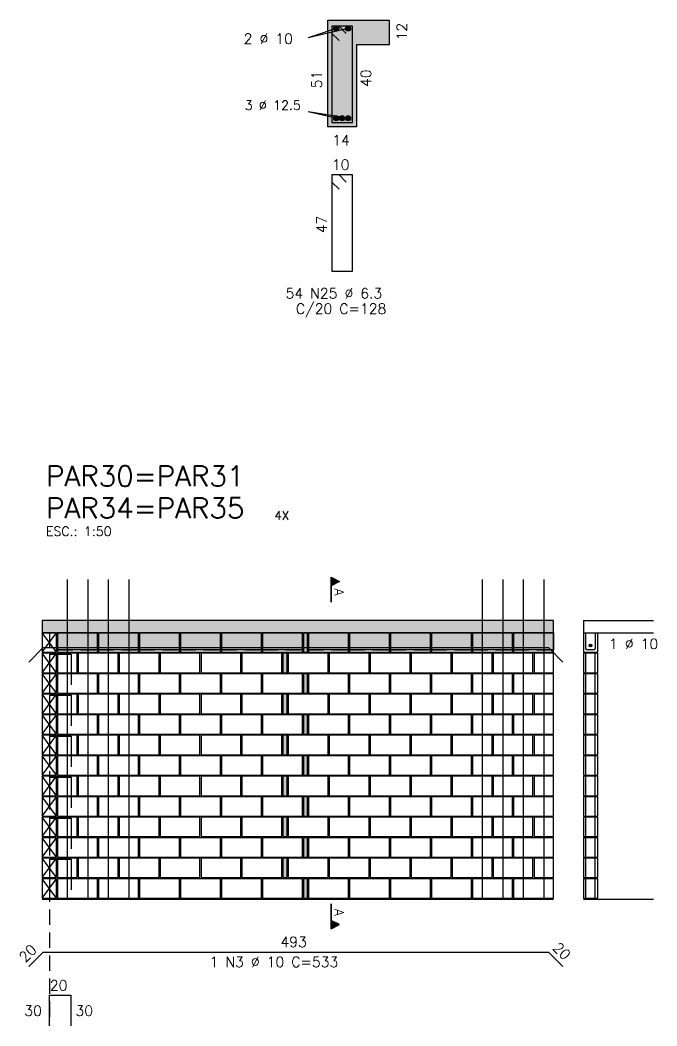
# Model space of a CAD drawing. Extents: x -2 to 121, y -2 to 61.
# Drawn here: x 64.58 to 77.01, y 11.3 to 30.93 of the extents above; entities that cross this region are included whole.
import ezdxf

# ---------------------------------------------------------------- set-up
doc = ezdxf.new("R2010")
doc.units = 0
doc.header["$MEASUREMENT"] = 0
doc.linetypes.add('ESTILO_TQS_0001', pattern=[0.45, 0.3, -0.15])
for name, color, linetype in [('PENA_01', 1, 'CONTINUOUS'), ('PENA_02', 2, 'CONTINUOUS'), ('PENA_03', 3, 'CONTINUOUS'), ('PENA_04', 4, 'CONTINUOUS'), ('PENA_05', 5, 'CONTINUOUS'), ('PENA_06', 6, 'CONTINUOUS'), ('PENA_09', 254, 'CONTINUOUS'), ('PENA_10', 253, 'CONTINUOUS'), ('PENA_11', 252, 'CONTINUOUS'), ('PENA_25', 210, 'CONTINUOUS')]:
    doc.layers.add(name, color=color, linetype=linetype)
doc.styles.get("Standard").update_dxf_attribs({"font": 'ROMANS.SHX'})

msp = doc.modelspace()

# ---------------------------------------------------------------- linework, layer by layer
at = {"layer": 'PENA_01', "linetype": 'Continuous'}
for p, q in [((70.751392, 30.763585), (70.205962, 30.582393)), ((70.981392, 30.763585), (70.205962, 30.582393)), ((70.751392, 29.014585), (70.205962, 29.137806)), ((70.981392, 29.014585), (70.205962, 29.137806))]:
    msp.add_line(p, q, dxfattribs=at)
at = {"layer": 'PENA_01', "linetype": 'ESTILO_TQS_0001'}
msp.add_line((65.151769, 18.971325), (65.151769, 11.312712), dxfattribs=at)
at = {"layer": 'PENA_02', "linetype": 'Continuous'}
for p, q in [((65.291769, 18.971325), (65.011769, 18.971325)), ((65.011769, 18.971325), (65.011769, 18.591325)), ((65.291769, 18.591325), (65.291769, 18.971325)), ((65.011769, 18.591325), (65.291769, 18.591325)), ((65.291769, 18.571325), (65.011769, 18.571325)), ((65.011769, 18.571325), (65.011769, 18.191325)), ((65.291769, 18.191325), (65.291769, 18.571325)), ((65.011769, 18.191325), (65.291769, 18.191325)), ((65.291769, 18.171325), (65.011769, 18.171325)), ((65.011769, 18.171325), (65.011769, 17.791325)), ((65.291769, 17.791325), (65.291769, 18.171325)), ((65.011769, 17.791325), (65.291769, 17.791325)), ((65.291769, 17.771325), (65.011769, 17.771325)), ((65.011769, 17.771325), (65.011769, 17.391325)), ((65.291769, 17.391325), (65.291769, 17.771325)), ((65.011769, 17.391325), (65.291769, 17.391325)), ((65.291769, 17.371325), (65.011769, 17.371325)), ((65.011769, 17.371325), (65.011769, 16.991325)), ((65.291769, 16.991325), (65.291769, 17.371325)), ((65.011769, 16.991325), (65.291769, 16.991325)), ((65.291769, 16.971325), (65.011769, 16.971325)), ((65.011769, 16.971325), (65.011769, 16.591325)), ((65.291769, 16.591325), (65.291769, 16.971325)), ((65.011769, 16.591325), (65.291769, 16.591325)), ((65.291769, 16.571325), (65.011769, 16.571325)), ((65.011769, 16.571325), (65.011769, 16.191325)), ((65.291769, 16.191325), (65.291769, 16.571325)), ((65.011769, 16.191325), (65.291769, 16.191325)), ((65.291769, 16.171325), (65.011769, 16.171325)), ((65.011769, 16.171325), (65.011769, 15.791325)), ((65.291769, 15.791325), (65.291769, 16.171325)), ((65.011769, 15.791325), (65.291769, 15.791325)), ((65.291769, 15.771325), (65.011769, 15.771325)), ((65.011769, 15.771325), (65.011769, 15.391325)), ((65.291769, 15.391325), (65.291769, 15.771325)), ((65.011769, 15.391325), (65.291769, 15.391325)), ((65.291769, 15.371325), (65.011769, 15.371325)), ((65.011769, 15.371325), (65.011769, 14.991325)), ((65.291769, 14.991325), (65.291769, 15.371325)), ((65.011769, 14.991325), (65.291769, 14.991325)), ((65.291769, 14.971325), (65.011769, 14.971325)), ((65.011769, 14.971325), (65.011769, 14.591325)), ((65.291769, 14.591325), (65.291769, 14.971325)), ((65.011769, 14.591325), (65.291769, 14.591325)), ((65.291769, 14.571325), (65.011769, 14.571325)), ((65.011769, 14.571325), (65.011769, 14.191325)), ((65.291769, 14.191325), (65.291769, 14.571325)), ((65.011769, 14.191325), (65.291769, 14.191325)), ((65.291769, 14.171325), (65.011769, 14.171325)), ((65.011769, 14.171325), (65.011769, 13.791325)), ((65.291769, 13.791325), (65.291769, 14.171325)), ((65.011769, 13.791325), (65.291769, 13.791325)), ((65.011769, 13.771325), (74.991769, 13.771325))]:
    msp.add_line(p, q, dxfattribs=at)
at = {"layer": 'PENA_02', "linetype": 'ESTILO_TQS_0001'}
for p, q in [((65.311769, 18.641325), (66.091769, 18.641325)), ((66.111769, 18.641325), (66.891769, 18.641325)), ((66.911769, 18.641325), (67.691769, 18.641325)), ((67.711769, 18.641325), (68.491769, 18.641325)), ((68.511769, 18.641325), (69.291769, 18.641325)), ((69.311769, 18.641325), (70.091769, 18.641325)), ((70.211769, 18.641325), (70.991769, 18.641325)), ((71.011769, 18.641325), (71.791769, 18.641325)), ((71.811769, 18.641325), (72.591769, 18.641325)), ((72.611769, 18.641325), (73.391769, 18.641325)), ((73.411769, 18.641325), (74.191769, 18.641325)), ((74.211769, 18.641325), (74.991769, 18.641325))]:
    msp.add_line(p, q, dxfattribs=at)
at = {"layer": 'PENA_02', "linetype": 'Continuous'}
for points in [[(65.011769, 18.971325), (74.995015, 18.971325), (74.995015, 19.211325), (65.011769, 19.211325), (65.011769, 18.971325)], [(65.311769, 18.591325), (66.091769, 18.591325), (66.091769, 18.971325), (65.311769, 18.971325), (65.311769, 18.591325)], [(66.111769, 18.591325), (66.891769, 18.591325), (66.891769, 18.971325), (66.111769, 18.971325), (66.111769, 18.591325)], [(66.911769, 18.591325), (67.691769, 18.591325), (67.691769, 18.971325), (66.911769, 18.971325), (66.911769, 18.591325)], [(67.711769, 18.591325), (68.491769, 18.591325), (68.491769, 18.971325), (67.711769, 18.971325), (67.711769, 18.591325)], [(68.511769, 18.591325), (69.291769, 18.591325), (69.291769, 18.971325), (68.511769, 18.971325), (68.511769, 18.591325)], [(69.311769, 18.591325), (70.091769, 18.591325), (70.091769, 18.971325), (69.311769, 18.971325), (69.311769, 18.591325)], [(70.111769, 18.591325), (70.191769, 18.591325), (70.191769, 18.971325), (70.111769, 18.971325), (70.111769, 18.591325)], [(70.211769, 18.591325), (70.991769, 18.591325), (70.991769, 18.971325), (70.211769, 18.971325), (70.211769, 18.591325)], [(71.011769, 18.591325), (71.791769, 18.591325), (71.791769, 18.971325), (71.011769, 18.971325), (71.011769, 18.591325)], [(71.811769, 18.591325), (72.591769, 18.591325), (72.591769, 18.971325), (71.811769, 18.971325), (71.811769, 18.591325)], [(72.611769, 18.591325), (73.391769, 18.591325), (73.391769, 18.971325), (72.611769, 18.971325), (72.611769, 18.591325)], [(73.411769, 18.591325), (74.191769, 18.591325), (74.191769, 18.971325), (73.411769, 18.971325), (73.411769, 18.591325)], [(74.211769, 18.591325), (74.991769, 18.591325), (74.991769, 18.971325), (74.211769, 18.971325), (74.211769, 18.591325)], [(65.311769, 18.191325), (65.691769, 18.191325), (65.691769, 18.571325), (65.311769, 18.571325), (65.311769, 18.191325)], [(65.711769, 18.191325), (66.491769, 18.191325), (66.491769, 18.571325), (65.711769, 18.571325), (65.711769, 18.191325)], [(66.511769, 18.191325), (67.291769, 18.191325), (67.291769, 18.571325), (66.511769, 18.571325), (66.511769, 18.191325)], [(67.311769, 18.191325), (68.091769, 18.191325), (68.091769, 18.571325), (67.311769, 18.571325), (67.311769, 18.191325)], [(68.111769, 18.191325), (68.891769, 18.191325), (68.891769, 18.571325), (68.111769, 18.571325), (68.111769, 18.191325)], [(68.911769, 18.191325), (69.691769, 18.191325), (69.691769, 18.571325), (68.911769, 18.571325), (68.911769, 18.191325)], [(69.711769, 18.191325), (69.791769, 18.191325), (69.791769, 18.571325), (69.711769, 18.571325), (69.711769, 18.191325)], [(69.811769, 18.191325), (70.591769, 18.191325), (70.591769, 18.571325), (69.811769, 18.571325), (69.811769, 18.191325)], [(70.611769, 18.191325), (71.391769, 18.191325), (71.391769, 18.571325), (70.611769, 18.571325), (70.611769, 18.191325)], [(71.411769, 18.191325), (72.191769, 18.191325), (72.191769, 18.571325), (71.411769, 18.571325), (71.411769, 18.191325)], [(72.211769, 18.191325), (72.991769, 18.191325), (72.991769, 18.571325), (72.211769, 18.571325), (72.211769, 18.191325)], [(73.011769, 18.191325), (73.791769, 18.191325), (73.791769, 18.571325), (73.011769, 18.571325), (73.011769, 18.191325)], [(73.811769, 18.191325), (74.591769, 18.191325), (74.591769, 18.571325), (73.811769, 18.571325), (73.811769, 18.191325)], [(74.611769, 18.191325), (74.991769, 18.191325), (74.991769, 18.571325), (74.611769, 18.571325), (74.611769, 18.191325)], [(65.311769, 17.791325), (66.091769, 17.791325), (66.091769, 18.171325), (65.311769, 18.171325), (65.311769, 17.791325)], [(66.111769, 17.791325), (66.891769, 17.791325), (66.891769, 18.171325), (66.111769, 18.171325), (66.111769, 17.791325)], [(66.911769, 17.791325), (67.691769, 17.791325), (67.691769, 18.171325), (66.911769, 18.171325), (66.911769, 17.791325)], [(67.711769, 17.791325), (68.491769, 17.791325), (68.491769, 18.171325), (67.711769, 18.171325), (67.711769, 17.791325)], [(68.511769, 17.791325), (69.291769, 17.791325), (69.291769, 18.171325), (68.511769, 18.171325), (68.511769, 17.791325)], [(69.311769, 17.791325), (70.091769, 17.791325), (70.091769, 18.171325), (69.311769, 18.171325), (69.311769, 17.791325)], [(70.111769, 17.791325), (70.191769, 17.791325), (70.191769, 18.171325), (70.111769, 18.171325), (70.111769, 17.791325)], [(70.211769, 17.791325), (70.991769, 17.791325), (70.991769, 18.171325), (70.211769, 18.171325), (70.211769, 17.791325)], [(71.011769, 17.791325), (71.791769, 17.791325), (71.791769, 18.171325), (71.011769, 18.171325), (71.011769, 17.791325)], [(71.811769, 17.791325), (72.591769, 17.791325), (72.591769, 18.171325), (71.811769, 18.171325), (71.811769, 17.791325)], [(72.611769, 17.791325), (73.391769, 17.791325), (73.391769, 18.171325), (72.611769, 18.171325), (72.611769, 17.791325)], [(73.411769, 17.791325), (74.191769, 17.791325), (74.191769, 18.171325), (73.411769, 18.171325), (73.411769, 17.791325)], [(74.211769, 17.791325), (74.991769, 17.791325), (74.991769, 18.171325), (74.211769, 18.171325), (74.211769, 17.791325)], [(65.311769, 17.391325), (65.691769, 17.391325), (65.691769, 17.771325), (65.311769, 17.771325), (65.311769, 17.391325)], [(65.711769, 17.391325), (66.491769, 17.391325), (66.491769, 17.771325), (65.711769, 17.771325), (65.711769, 17.391325)], [(66.511769, 17.391325), (67.291769, 17.391325), (67.291769, 17.771325), (66.511769, 17.771325), (66.511769, 17.391325)], [(67.311769, 17.391325), (68.091769, 17.391325), (68.091769, 17.771325), (67.311769, 17.771325), (67.311769, 17.391325)], [(68.111769, 17.391325), (68.891769, 17.391325), (68.891769, 17.771325), (68.111769, 17.771325), (68.111769, 17.391325)], [(68.911769, 17.391325), (69.691769, 17.391325), (69.691769, 17.771325), (68.911769, 17.771325), (68.911769, 17.391325)], [(69.711769, 17.391325), (69.791769, 17.391325), (69.791769, 17.771325), (69.711769, 17.771325), (69.711769, 17.391325)], [(69.811769, 17.391325), (70.591769, 17.391325), (70.591769, 17.771325), (69.811769, 17.771325), (69.811769, 17.391325)], [(70.611769, 17.391325), (71.391769, 17.391325), (71.391769, 17.771325), (70.611769, 17.771325), (70.611769, 17.391325)], [(71.411769, 17.391325), (72.191769, 17.391325), (72.191769, 17.771325), (71.411769, 17.771325), (71.411769, 17.391325)], [(72.211769, 17.391325), (72.991769, 17.391325), (72.991769, 17.771325), (72.211769, 17.771325), (72.211769, 17.391325)], [(73.011769, 17.391325), (73.791769, 17.391325), (73.791769, 17.771325), (73.011769, 17.771325), (73.011769, 17.391325)], [(73.811769, 17.391325), (74.591769, 17.391325), (74.591769, 17.771325), (73.811769, 17.771325), (73.811769, 17.391325)], [(74.611769, 17.391325), (74.991769, 17.391325), (74.991769, 17.771325), (74.611769, 17.771325), (74.611769, 17.391325)], [(65.311769, 16.991325), (66.091769, 16.991325), (66.091769, 17.371325), (65.311769, 17.371325), (65.311769, 16.991325)], [(66.111769, 16.991325), (66.891769, 16.991325), (66.891769, 17.371325), (66.111769, 17.371325), (66.111769, 16.991325)], [(66.911769, 16.991325), (67.691769, 16.991325), (67.691769, 17.371325), (66.911769, 17.371325), (66.911769, 16.991325)], [(67.711769, 16.991325), (68.491769, 16.991325), (68.491769, 17.371325), (67.711769, 17.371325), (67.711769, 16.991325)], [(68.511769, 16.991325), (69.291769, 16.991325), (69.291769, 17.371325), (68.511769, 17.371325), (68.511769, 16.991325)], [(69.311769, 16.991325), (70.091769, 16.991325), (70.091769, 17.371325), (69.311769, 17.371325), (69.311769, 16.991325)], [(70.111769, 16.991325), (70.191769, 16.991325), (70.191769, 17.371325), (70.111769, 17.371325), (70.111769, 16.991325)], [(70.211769, 16.991325), (70.991769, 16.991325), (70.991769, 17.371325), (70.211769, 17.371325), (70.211769, 16.991325)], [(71.011769, 16.991325), (71.791769, 16.991325), (71.791769, 17.371325), (71.011769, 17.371325), (71.011769, 16.991325)], [(71.811769, 16.991325), (72.591769, 16.991325), (72.591769, 17.371325), (71.811769, 17.371325), (71.811769, 16.991325)], [(72.611769, 16.991325), (73.391769, 16.991325), (73.391769, 17.371325), (72.611769, 17.371325), (72.611769, 16.991325)], [(73.411769, 16.991325), (74.191769, 16.991325), (74.191769, 17.371325), (73.411769, 17.371325), (73.411769, 16.991325)], [(74.211769, 16.991325), (74.991769, 16.991325), (74.991769, 17.371325), (74.211769, 17.371325), (74.211769, 16.991325)], [(65.311769, 16.591325), (65.691769, 16.591325), (65.691769, 16.971325), (65.311769, 16.971325), (65.311769, 16.591325)], [(65.711769, 16.591325), (66.491769, 16.591325), (66.491769, 16.971325), (65.711769, 16.971325), (65.711769, 16.591325)], [(66.511769, 16.591325), (67.291769, 16.591325), (67.291769, 16.971325), (66.511769, 16.971325), (66.511769, 16.591325)], [(67.311769, 16.591325), (68.091769, 16.591325), (68.091769, 16.971325), (67.311769, 16.971325), (67.311769, 16.591325)], [(68.111769, 16.591325), (68.891769, 16.591325), (68.891769, 16.971325), (68.111769, 16.971325), (68.111769, 16.591325)], [(68.911769, 16.591325), (69.691769, 16.591325), (69.691769, 16.971325), (68.911769, 16.971325), (68.911769, 16.591325)], [(69.711769, 16.591325), (69.791769, 16.591325), (69.791769, 16.971325), (69.711769, 16.971325), (69.711769, 16.591325)], [(69.811769, 16.591325), (70.591769, 16.591325), (70.591769, 16.971325), (69.811769, 16.971325), (69.811769, 16.591325)], [(70.611769, 16.591325), (71.391769, 16.591325), (71.391769, 16.971325), (70.611769, 16.971325), (70.611769, 16.591325)], [(71.411769, 16.591325), (72.191769, 16.591325), (72.191769, 16.971325), (71.411769, 16.971325), (71.411769, 16.591325)], [(72.211769, 16.591325), (72.991769, 16.591325), (72.991769, 16.971325), (72.211769, 16.971325), (72.211769, 16.591325)], [(73.011769, 16.591325), (73.791769, 16.591325), (73.791769, 16.971325), (73.011769, 16.971325), (73.011769, 16.591325)], [(73.811769, 16.591325), (74.591769, 16.591325), (74.591769, 16.971325), (73.811769, 16.971325), (73.811769, 16.591325)], [(74.611769, 16.591325), (74.991769, 16.591325), (74.991769, 16.971325), (74.611769, 16.971325), (74.611769, 16.591325)], [(65.311769, 16.191325), (66.091769, 16.191325), (66.091769, 16.571325), (65.311769, 16.571325), (65.311769, 16.191325)], [(66.111769, 16.191325), (66.891769, 16.191325), (66.891769, 16.571325), (66.111769, 16.571325), (66.111769, 16.191325)], [(66.911769, 16.191325), (67.691769, 16.191325), (67.691769, 16.571325), (66.911769, 16.571325), (66.911769, 16.191325)], [(67.711769, 16.191325), (68.491769, 16.191325), (68.491769, 16.571325), (67.711769, 16.571325), (67.711769, 16.191325)], [(68.511769, 16.191325), (69.291769, 16.191325), (69.291769, 16.571325), (68.511769, 16.571325), (68.511769, 16.191325)], [(69.311769, 16.191325), (70.091769, 16.191325), (70.091769, 16.571325), (69.311769, 16.571325), (69.311769, 16.191325)], [(70.111769, 16.191325), (70.191769, 16.191325), (70.191769, 16.571325), (70.111769, 16.571325), (70.111769, 16.191325)], [(70.211769, 16.191325), (70.991769, 16.191325), (70.991769, 16.571325), (70.211769, 16.571325), (70.211769, 16.191325)], [(71.011769, 16.191325), (71.791769, 16.191325), (71.791769, 16.571325), (71.011769, 16.571325), (71.011769, 16.191325)], [(71.811769, 16.191325), (72.591769, 16.191325), (72.591769, 16.571325), (71.811769, 16.571325), (71.811769, 16.191325)], [(72.611769, 16.191325), (73.391769, 16.191325), (73.391769, 16.571325), (72.611769, 16.571325), (72.611769, 16.191325)], [(73.411769, 16.191325), (74.191769, 16.191325), (74.191769, 16.571325), (73.411769, 16.571325), (73.411769, 16.191325)], [(74.211769, 16.191325), (74.991769, 16.191325), (74.991769, 16.571325), (74.211769, 16.571325), (74.211769, 16.191325)], [(65.311769, 15.791325), (65.691769, 15.791325), (65.691769, 16.171325), (65.311769, 16.171325), (65.311769, 15.791325)], [(65.711769, 15.791325), (66.491769, 15.791325), (66.491769, 16.171325), (65.711769, 16.171325), (65.711769, 15.791325)], [(66.511769, 15.791325), (67.291769, 15.791325), (67.291769, 16.171325), (66.511769, 16.171325), (66.511769, 15.791325)], [(67.311769, 15.791325), (68.091769, 15.791325), (68.091769, 16.171325), (67.311769, 16.171325), (67.311769, 15.791325)], [(68.111769, 15.791325), (68.891769, 15.791325), (68.891769, 16.171325), (68.111769, 16.171325), (68.111769, 15.791325)], [(68.911769, 15.791325), (69.691769, 15.791325), (69.691769, 16.171325), (68.911769, 16.171325), (68.911769, 15.791325)], [(69.711769, 15.791325), (69.791769, 15.791325), (69.791769, 16.171325), (69.711769, 16.171325), (69.711769, 15.791325)], [(69.811769, 15.791325), (70.591769, 15.791325), (70.591769, 16.171325), (69.811769, 16.171325), (69.811769, 15.791325)], [(70.611769, 15.791325), (71.391769, 15.791325), (71.391769, 16.171325), (70.611769, 16.171325), (70.611769, 15.791325)], [(71.411769, 15.791325), (72.191769, 15.791325), (72.191769, 16.171325), (71.411769, 16.171325), (71.411769, 15.791325)], [(72.211769, 15.791325), (72.991769, 15.791325), (72.991769, 16.171325), (72.211769, 16.171325), (72.211769, 15.791325)], [(73.011769, 15.791325), (73.791769, 15.791325), (73.791769, 16.171325), (73.011769, 16.171325), (73.011769, 15.791325)], [(73.811769, 15.791325), (74.591769, 15.791325), (74.591769, 16.171325), (73.811769, 16.171325), (73.811769, 15.791325)], [(74.611769, 15.791325), (74.991769, 15.791325), (74.991769, 16.171325), (74.611769, 16.171325), (74.611769, 15.791325)], [(65.311769, 15.391325), (66.091769, 15.391325), (66.091769, 15.771325), (65.311769, 15.771325), (65.311769, 15.391325)], [(66.111769, 15.391325), (66.891769, 15.391325), (66.891769, 15.771325), (66.111769, 15.771325), (66.111769, 15.391325)], [(66.911769, 15.391325), (67.691769, 15.391325), (67.691769, 15.771325), (66.911769, 15.771325), (66.911769, 15.391325)], [(67.711769, 15.391325), (68.491769, 15.391325), (68.491769, 15.771325), (67.711769, 15.771325), (67.711769, 15.391325)], [(68.511769, 15.391325), (69.291769, 15.391325), (69.291769, 15.771325), (68.511769, 15.771325), (68.511769, 15.391325)], [(69.311769, 15.391325), (70.091769, 15.391325), (70.091769, 15.771325), (69.311769, 15.771325), (69.311769, 15.391325)], [(70.111769, 15.391325), (70.191769, 15.391325), (70.191769, 15.771325), (70.111769, 15.771325), (70.111769, 15.391325)], [(70.211769, 15.391325), (70.991769, 15.391325), (70.991769, 15.771325), (70.211769, 15.771325), (70.211769, 15.391325)], [(71.011769, 15.391325), (71.791769, 15.391325), (71.791769, 15.771325), (71.011769, 15.771325), (71.011769, 15.391325)], [(71.811769, 15.391325), (72.591769, 15.391325), (72.591769, 15.771325), (71.811769, 15.771325), (71.811769, 15.391325)], [(72.611769, 15.391325), (73.391769, 15.391325), (73.391769, 15.771325), (72.611769, 15.771325), (72.611769, 15.391325)], [(73.411769, 15.391325), (74.191769, 15.391325), (74.191769, 15.771325), (73.411769, 15.771325), (73.411769, 15.391325)], [(74.211769, 15.391325), (74.991769, 15.391325), (74.991769, 15.771325), (74.211769, 15.771325), (74.211769, 15.391325)], [(65.311769, 14.991325), (65.691769, 14.991325), (65.691769, 15.371325), (65.311769, 15.371325), (65.311769, 14.991325)], [(65.711769, 14.991325), (66.491769, 14.991325), (66.491769, 15.371325), (65.711769, 15.371325), (65.711769, 14.991325)], [(66.511769, 14.991325), (67.291769, 14.991325), (67.291769, 15.371325), (66.511769, 15.371325), (66.511769, 14.991325)], [(67.311769, 14.991325), (68.091769, 14.991325), (68.091769, 15.371325), (67.311769, 15.371325), (67.311769, 14.991325)], [(68.111769, 14.991325), (68.891769, 14.991325), (68.891769, 15.371325), (68.111769, 15.371325), (68.111769, 14.991325)], [(68.911769, 14.991325), (69.691769, 14.991325), (69.691769, 15.371325), (68.911769, 15.371325), (68.911769, 14.991325)], [(69.711769, 14.991325), (69.791769, 14.991325), (69.791769, 15.371325), (69.711769, 15.371325), (69.711769, 14.991325)], [(69.811769, 14.991325), (70.591769, 14.991325), (70.591769, 15.371325), (69.811769, 15.371325), (69.811769, 14.991325)], [(70.611769, 14.991325), (71.391769, 14.991325), (71.391769, 15.371325), (70.611769, 15.371325), (70.611769, 14.991325)], [(71.411769, 14.991325), (72.191769, 14.991325), (72.191769, 15.371325), (71.411769, 15.371325), (71.411769, 14.991325)], [(72.211769, 14.991325), (72.991769, 14.991325), (72.991769, 15.371325), (72.211769, 15.371325), (72.211769, 14.991325)], [(73.011769, 14.991325), (73.791769, 14.991325), (73.791769, 15.371325), (73.011769, 15.371325), (73.011769, 14.991325)], [(73.811769, 14.991325), (74.591769, 14.991325), (74.591769, 15.371325), (73.811769, 15.371325), (73.811769, 14.991325)], [(74.611769, 14.991325), (74.991769, 14.991325), (74.991769, 15.371325), (74.611769, 15.371325), (74.611769, 14.991325)], [(65.311769, 14.591325), (66.091769, 14.591325), (66.091769, 14.971325), (65.311769, 14.971325), (65.311769, 14.591325)], [(66.111769, 14.591325), (66.891769, 14.591325), (66.891769, 14.971325), (66.111769, 14.971325), (66.111769, 14.591325)], [(66.911769, 14.591325), (67.691769, 14.591325), (67.691769, 14.971325), (66.911769, 14.971325), (66.911769, 14.591325)], [(67.711769, 14.591325), (68.491769, 14.591325), (68.491769, 14.971325), (67.711769, 14.971325), (67.711769, 14.591325)], [(68.511769, 14.591325), (69.291769, 14.591325), (69.291769, 14.971325), (68.511769, 14.971325), (68.511769, 14.591325)], [(69.311769, 14.591325), (70.091769, 14.591325), (70.091769, 14.971325), (69.311769, 14.971325), (69.311769, 14.591325)], [(70.111769, 14.591325), (70.191769, 14.591325), (70.191769, 14.971325), (70.111769, 14.971325), (70.111769, 14.591325)], [(70.211769, 14.591325), (70.991769, 14.591325), (70.991769, 14.971325), (70.211769, 14.971325), (70.211769, 14.591325)], [(71.011769, 14.591325), (71.791769, 14.591325), (71.791769, 14.971325), (71.011769, 14.971325), (71.011769, 14.591325)], [(71.811769, 14.591325), (72.591769, 14.591325), (72.591769, 14.971325), (71.811769, 14.971325), (71.811769, 14.591325)], [(72.611769, 14.591325), (73.391769, 14.591325), (73.391769, 14.971325), (72.611769, 14.971325), (72.611769, 14.591325)], [(73.411769, 14.591325), (74.191769, 14.591325), (74.191769, 14.971325), (73.411769, 14.971325), (73.411769, 14.591325)], [(74.211769, 14.591325), (74.991769, 14.591325), (74.991769, 14.971325), (74.211769, 14.971325), (74.211769, 14.591325)], [(65.311769, 14.191325), (65.691769, 14.191325), (65.691769, 14.571325), (65.311769, 14.571325), (65.311769, 14.191325)], [(65.711769, 14.191325), (66.491769, 14.191325), (66.491769, 14.571325), (65.711769, 14.571325), (65.711769, 14.191325)], [(66.511769, 14.191325), (67.291769, 14.191325), (67.291769, 14.571325), (66.511769, 14.571325), (66.511769, 14.191325)], [(67.311769, 14.191325), (68.091769, 14.191325), (68.091769, 14.571325), (67.311769, 14.571325), (67.311769, 14.191325)], [(68.111769, 14.191325), (68.891769, 14.191325), (68.891769, 14.571325), (68.111769, 14.571325), (68.111769, 14.191325)], [(68.911769, 14.191325), (69.691769, 14.191325), (69.691769, 14.571325), (68.911769, 14.571325), (68.911769, 14.191325)], [(69.711769, 14.191325), (69.791769, 14.191325), (69.791769, 14.571325), (69.711769, 14.571325), (69.711769, 14.191325)], [(69.811769, 14.191325), (70.591769, 14.191325), (70.591769, 14.571325), (69.811769, 14.571325), (69.811769, 14.191325)], [(70.611769, 14.191325), (71.391769, 14.191325), (71.391769, 14.571325), (70.611769, 14.571325), (70.611769, 14.191325)], [(71.411769, 14.191325), (72.191769, 14.191325), (72.191769, 14.571325), (71.411769, 14.571325), (71.411769, 14.191325)], [(72.211769, 14.191325), (72.991769, 14.191325), (72.991769, 14.571325), (72.211769, 14.571325), (72.211769, 14.191325)], [(73.011769, 14.191325), (73.791769, 14.191325), (73.791769, 14.571325), (73.011769, 14.571325), (73.011769, 14.191325)], [(73.811769, 14.191325), (74.591769, 14.191325), (74.591769, 14.571325), (73.811769, 14.571325), (73.811769, 14.191325)], [(74.611769, 14.191325), (74.991769, 14.191325), (74.991769, 14.571325), (74.611769, 14.571325), (74.611769, 14.191325)], [(65.311769, 13.791325), (66.091769, 13.791325), (66.091769, 14.171325), (65.311769, 14.171325), (65.311769, 13.791325)], [(66.111769, 13.791325), (66.891769, 13.791325), (66.891769, 14.171325), (66.111769, 14.171325), (66.111769, 13.791325)], [(66.911769, 13.791325), (67.691769, 13.791325), (67.691769, 14.171325), (66.911769, 14.171325), (66.911769, 13.791325)], [(67.711769, 13.791325), (68.491769, 13.791325), (68.491769, 14.171325), (67.711769, 14.171325), (67.711769, 13.791325)], [(68.511769, 13.791325), (69.291769, 13.791325), (69.291769, 14.171325), (68.511769, 14.171325), (68.511769, 13.791325)], [(69.311769, 13.791325), (70.091769, 13.791325), (70.091769, 14.171325), (69.311769, 14.171325), (69.311769, 13.791325)], [(70.111769, 13.791325), (70.191769, 13.791325), (70.191769, 14.171325), (70.111769, 14.171325), (70.111769, 13.791325)], [(70.211769, 13.791325), (70.991769, 13.791325), (70.991769, 14.171325), (70.211769, 14.171325), (70.211769, 13.791325)], [(71.011769, 13.791325), (71.791769, 13.791325), (71.791769, 14.171325), (71.011769, 14.171325), (71.011769, 13.791325)], [(71.811769, 13.791325), (72.591769, 13.791325), (72.591769, 14.171325), (71.811769, 14.171325), (71.811769, 13.791325)], [(72.611769, 13.791325), (73.391769, 13.791325), (73.391769, 14.171325), (72.611769, 14.171325), (72.611769, 13.791325)], [(73.411769, 13.791325), (74.191769, 13.791325), (74.191769, 14.171325), (73.411769, 14.171325), (73.411769, 13.791325)], [(74.211769, 13.791325), (74.991769, 13.791325), (74.991769, 14.171325), (74.211769, 14.171325), (74.211769, 13.791325)]]:
    msp.add_lwpolyline(points, dxfattribs=at)
at = {"layer": 'PENA_03', "linetype": 'Continuous'}
for p, q in [((70.586392, 28.849585), (70.586392, 30.929585)), ((70.586392, 30.929585), (71.786392, 30.929585)), ((71.786392, 30.929585), (71.786392, 30.449585)), ((71.786392, 30.449585), (71.146392, 30.449585)), ((71.146392, 30.449585), (71.146392, 28.849585)), ((71.146392, 28.849585), (70.586392, 28.849585)), ((70.65024, 19.567682), (70.65024, 20.054064)), ((70.65024, 20.054064), (70.816173, 19.971098)), ((70.650935, 20.052936), (70.814612, 19.971098)), ((70.650936, 20.052936), (70.650936, 19.889259)), ((70.663004, 20.047682), (70.663004, 19.894513)), ((70.675768, 20.0413), (70.675768, 19.900895)), ((70.688532, 20.034918), (70.688532, 19.907277)), ((70.701296, 20.028536), (70.701296, 19.913659)), ((70.816173, 19.971098), (70.650935, 19.888479)), ((70.814612, 19.971098), (70.650936, 19.889259)), ((70.650936, 19.888479), (70.650936, 19.567682)), ((70.71406, 20.022154), (70.71406, 19.920041)), ((70.726824, 20.015772), (70.726824, 19.926423)), ((70.739588, 20.00939), (70.739588, 19.932805)), ((70.752352, 20.003008), (70.752352, 19.939187)), ((70.765116, 19.996626), (70.765116, 19.945569)), ((70.77788, 19.990244), (70.77788, 19.951951)), ((70.790645, 19.983862), (70.790645, 19.958333)), ((70.803409, 19.97748), (70.803409, 19.964716)), ((75.575015, 19.211325), (75.575015, 18.591325)), ((75.575015, 19.211325), (76.945695, 19.211325)), ((65.011769, 18.591325), (65.291769, 18.971325)), ((65.291769, 18.591325), (65.011769, 18.971325)), ((75.575015, 18.971325), (76.945695, 18.971325)), ((65.011769, 18.191325), (65.291769, 18.571325)), ((65.291769, 18.191325), (65.011769, 18.571325)), ((75.625015, 18.191325), (75.625015, 18.571325)), ((75.805015, 18.191325), (75.805015, 18.571325)), ((65.011769, 17.791325), (65.291769, 18.171325)), ((65.291769, 17.791325), (65.011769, 18.171325)), ((75.625015, 17.791325), (75.625015, 18.171325)), ((75.805015, 17.791325), (75.805015, 18.171325)), ((65.011769, 17.391325), (65.291769, 17.771325)), ((65.291769, 17.391325), (65.011769, 17.771325)), ((75.625015, 17.391325), (75.625015, 17.771325)), ((75.805015, 17.391325), (75.805015, 17.771325)), ((65.011769, 16.991325), (65.291769, 17.371325)), ((65.291769, 16.991325), (65.011769, 17.371325)), ((75.625015, 16.991325), (75.625015, 17.371325)), ((75.805015, 16.991325), (75.805015, 17.371325)), ((65.011769, 16.591325), (65.291769, 16.971325)), ((65.291769, 16.591325), (65.011769, 16.971325)), ((75.625015, 16.591325), (75.625015, 16.971325)), ((75.805015, 16.591325), (75.805015, 16.971325)), ((65.011769, 16.191325), (65.291769, 16.571325)), ((65.291769, 16.191325), (65.011769, 16.571325)), ((75.625015, 16.191325), (75.625015, 16.571325)), ((75.805015, 16.191325), (75.805015, 16.571325)), ((65.011769, 15.791325), (65.291769, 16.171325)), ((65.291769, 15.791325), (65.011769, 16.171325)), ((75.625015, 15.791325), (75.625015, 16.171325)), ((75.805015, 15.791325), (75.805015, 16.171325)), ((65.011769, 15.391325), (65.291769, 15.771325)), ((65.291769, 15.391325), (65.011769, 15.771325)), ((75.625015, 15.391325), (75.625015, 15.771325)), ((75.805015, 15.391325), (75.805015, 15.771325)), ((65.011769, 14.991325), (65.291769, 15.371325)), ((65.291769, 14.991325), (65.011769, 15.371325)), ((75.625015, 14.991325), (75.625015, 15.371325)), ((75.805015, 14.991325), (75.805015, 15.371325)), ((65.011769, 14.591325), (65.291769, 14.971325)), ((65.291769, 14.591325), (65.011769, 14.971325)), ((75.625015, 14.591325), (75.625015, 14.971325)), ((75.805015, 14.591325), (75.805015, 14.971325)), ((65.011769, 14.191325), (65.291769, 14.571325)), ((65.291769, 14.191325), (65.011769, 14.571325)), ((75.625015, 14.191325), (75.625015, 14.571325)), ((75.805015, 14.191325), (75.805015, 14.571325)), ((65.011769, 13.791325), (65.291769, 14.171325)), ((65.291769, 13.791325), (65.011769, 14.171325)), ((75.625015, 13.791325), (75.625015, 14.171325)), ((75.805015, 13.791325), (75.805015, 14.171325)), ((75.575015, 13.771325), (76.945695, 13.771325)), ((70.649544, 13.678012), (70.649544, 13.19163)), ((70.65024, 13.357215), (70.65024, 13.678012)), ((70.815477, 13.274596), (70.650239, 13.357215)), ((70.65024, 13.192758), (70.65024, 13.356435)), ((70.813916, 13.274596), (70.65024, 13.356435)), ((70.662308, 13.198012), (70.662308, 13.351181)), ((70.649544, 13.19163), (70.815477, 13.274596)), ((70.650239, 13.192758), (70.813916, 13.274596)), ((70.675072, 13.204394), (70.675072, 13.344799)), ((70.687836, 13.210776), (70.687836, 13.338417)), ((70.7006, 13.217158), (70.7006, 13.332035)), ((70.713364, 13.22354), (70.713364, 13.325653)), ((70.726128, 13.229922), (70.726128, 13.319271)), ((70.738892, 13.236304), (70.738892, 13.312889)), ((70.751656, 13.242686), (70.751656, 13.306507)), ((70.76442, 13.249068), (70.76442, 13.300125)), ((70.777184, 13.25545), (70.777184, 13.293743)), ((70.789949, 13.261832), (70.789949, 13.287361)), ((70.802713, 13.268214), (70.802713, 13.280978))]:
    msp.add_line(p, q, dxfattribs=at)
for points in [[(75.575015, 18.591325), (75.855015, 18.591325), (75.855015, 18.971325)], [(75.805015, 18.971325), (75.805015, 18.661325), (75.785015, 18.641325), (75.645015, 18.641325), (75.625015, 18.661325), (75.625015, 18.971325)], [(75.575015, 18.191325), (75.855015, 18.191325), (75.855015, 18.571325), (75.575015, 18.571325), (75.575015, 18.191325)], [(75.575015, 17.791325), (75.855015, 17.791325), (75.855015, 18.171325), (75.575015, 18.171325), (75.575015, 17.791325)], [(75.575015, 17.391325), (75.855015, 17.391325), (75.855015, 17.771325), (75.575015, 17.771325), (75.575015, 17.391325)], [(75.575015, 16.991325), (75.855015, 16.991325), (75.855015, 17.371325), (75.575015, 17.371325), (75.575015, 16.991325)], [(75.575015, 16.591325), (75.855015, 16.591325), (75.855015, 16.971325), (75.575015, 16.971325), (75.575015, 16.591325)], [(75.575015, 16.191325), (75.855015, 16.191325), (75.855015, 16.571325), (75.575015, 16.571325), (75.575015, 16.191325)], [(75.575015, 15.791325), (75.855015, 15.791325), (75.855015, 16.171325), (75.575015, 16.171325), (75.575015, 15.791325)], [(75.575015, 15.391325), (75.855015, 15.391325), (75.855015, 15.771325), (75.575015, 15.771325), (75.575015, 15.391325)], [(75.575015, 14.991325), (75.855015, 14.991325), (75.855015, 15.371325), (75.575015, 15.371325), (75.575015, 14.991325)], [(75.575015, 14.591325), (75.855015, 14.591325), (75.855015, 14.971325), (75.575015, 14.971325), (75.575015, 14.591325)], [(75.575015, 14.191325), (75.855015, 14.191325), (75.855015, 14.571325), (75.575015, 14.571325), (75.575015, 14.191325)], [(75.575015, 13.791325), (75.855015, 13.791325), (75.855015, 14.171325), (75.575015, 14.171325), (75.575015, 13.791325)]]:
    msp.add_lwpolyline(points, dxfattribs=at)
for centre, radius in [((70.751392, 30.763585), 0.05), ((70.981392, 30.763585), 0.05), ((70.751392, 29.014585), 0.05), ((70.866392, 29.014585), 0.05), ((70.981392, 29.014585), 0.05), ((75.714564, 18.722315), 0.025)]:
    msp.add_circle(centre, radius, dxfattribs=at)
for points in [[(70.801392, 30.763585), (70.726392, 30.806887), (70.704407, 30.780686)], [(70.801392, 30.763585), (70.704407, 30.780686), (70.704407, 30.746484)], [(70.801392, 30.763585), (70.704407, 30.746484), (70.726392, 30.720284)], [(70.801392, 30.763585), (70.760074, 30.812826), (70.726392, 30.806887)], [(70.801392, 30.763585), (70.726392, 30.720284), (70.760074, 30.714345)], [(70.801392, 30.763585), (70.789694, 30.795725), (70.760074, 30.812826)], [(70.801392, 30.763585), (70.760074, 30.714345), (70.789694, 30.731446)], [(70.801392, 30.763585), (70.789694, 30.731446), (70.801392, 30.763585)], [(71.031392, 30.763585), (70.956392, 30.806887), (70.934407, 30.780686)], [(71.031392, 30.763585), (70.934407, 30.780686), (70.934407, 30.746484)], [(71.031392, 30.763585), (70.934407, 30.746484), (70.956392, 30.720284)], [(71.031392, 30.763585), (70.990074, 30.812826), (70.956392, 30.806887)], [(71.031392, 30.763585), (70.956392, 30.720284), (70.990074, 30.714345)], [(71.031392, 30.763585), (71.019694, 30.795725), (70.990074, 30.812826)], [(71.031392, 30.763585), (70.990074, 30.714345), (71.019694, 30.731446)], [(71.031392, 30.763585), (71.019694, 30.731446), (71.031392, 30.763585)], [(70.801392, 29.014585), (70.726392, 29.057887), (70.704407, 29.031686)], [(70.801392, 29.014585), (70.760074, 29.063826), (70.726392, 29.057887)], [(70.801392, 29.014585), (70.789694, 29.046725), (70.760074, 29.063826)], [(70.916392, 29.014585), (70.841392, 29.057887), (70.819407, 29.031686)], [(70.916392, 29.014585), (70.875074, 29.063826), (70.841392, 29.057887)], [(70.916392, 29.014585), (70.904694, 29.046725), (70.875074, 29.063826)], [(71.031392, 29.014585), (70.956392, 29.057887), (70.934407, 29.031686)], [(71.031392, 29.014585), (70.990074, 29.063826), (70.956392, 29.057887)], [(71.031392, 29.014585), (71.019694, 29.046725), (70.990074, 29.063826)], [(70.801392, 29.014585), (70.704407, 29.031686), (70.704407, 28.997484)], [(70.801392, 29.014585), (70.704407, 28.997484), (70.726392, 28.971284)], [(70.801392, 29.014585), (70.726392, 28.971284), (70.760074, 28.965345)], [(70.801392, 29.014585), (70.760074, 28.965345), (70.789694, 28.982446)], [(70.801392, 29.014585), (70.789694, 28.982446), (70.801392, 29.014585)], [(70.916392, 29.014585), (70.819407, 29.031686), (70.819407, 28.997484)], [(70.916392, 29.014585), (70.819407, 28.997484), (70.841392, 28.971284)], [(70.916392, 29.014585), (70.841392, 28.971284), (70.875074, 28.965345)], [(70.916392, 29.014585), (70.875074, 28.965345), (70.904694, 28.982446)], [(70.916392, 29.014585), (70.904694, 28.982446), (70.916392, 29.014585)], [(71.031392, 29.014585), (70.934407, 29.031686), (70.934407, 28.997484)], [(71.031392, 29.014585), (70.934407, 28.997484), (70.956392, 28.971284)], [(71.031392, 29.014585), (70.956392, 28.971284), (70.990074, 28.965345)], [(71.031392, 29.014585), (70.990074, 28.965345), (71.019694, 28.982446)], [(71.031392, 29.014585), (71.019694, 28.982446), (71.031392, 29.014585)], [(75.739564, 18.722315), (75.702064, 18.743966), (75.691072, 18.730866)], [(75.739564, 18.722315), (75.691072, 18.730866), (75.691072, 18.713765)], [(75.739564, 18.722315), (75.691072, 18.713765), (75.702064, 18.700665)], [(75.739564, 18.722315), (75.718906, 18.746935), (75.702064, 18.743966)], [(75.739564, 18.722315), (75.702064, 18.700665), (75.718906, 18.697695)], [(75.739564, 18.722315), (75.733715, 18.738385), (75.718906, 18.746935)], [(75.739564, 18.722315), (75.718906, 18.697695), (75.733715, 18.706245)], [(75.739564, 18.722315), (75.733715, 18.706245), (75.739564, 18.722315)]]:
    msp.add_solid(points, dxfattribs=at)
at = {"layer": 'PENA_04', "linetype": 'Continuous'}
for p, q in [((70.806392, 30.809585), (70.666392, 30.809585)), ((70.666392, 30.809585), (70.666392, 28.929585)), ((71.066392, 30.809585), (70.666392, 30.809585)), ((70.666392, 30.809585), (70.666392, 30.669585)), ((70.666392, 30.669585), (70.806392, 30.529585)), ((70.946392, 30.669585), (70.806392, 30.809585)), ((71.066392, 28.929585), (71.066392, 30.809585)), ((70.666392, 28.929585), (71.066392, 28.929585))]:
    msp.add_line(p, q, dxfattribs=at)
at = {"layer": 'PENA_05', "linetype": 'Continuous'}
for p, q in [((70.806392, 27.908327), (70.666392, 27.908327)), ((70.666392, 27.908327), (70.666392, 26.028327)), ((71.066392, 27.908327), (70.666392, 27.908327)), ((70.666392, 27.908327), (70.666392, 27.768327)), ((70.946392, 27.768327), (70.806392, 27.908327)), ((71.066392, 26.028327), (71.066392, 27.908327)), ((70.666392, 27.768327), (70.806392, 27.628327)), ((70.666392, 26.028327), (71.066392, 26.028327)), ((64.749759, 18.398178), (65.032601, 18.681021)), ((65.032601, 18.681021), (74.891599, 18.68138)), ((74.891599, 18.68138), (75.174441, 18.398537)), ((65.159122, 17.954287), (65.159122, 18.554287)), ((65.159122, 18.554287), (65.579122, 18.554287)), ((65.579122, 18.554287), (65.579122, 17.954287)), ((65.159122, 17.154287), (65.159122, 17.754287)), ((65.159122, 17.754287), (65.579122, 17.754287)), ((65.579122, 17.754287), (65.579122, 17.154287)), ((65.159122, 16.354287), (65.159122, 16.954287)), ((65.159122, 16.954287), (65.579122, 16.954287)), ((65.579122, 16.954287), (65.579122, 16.354287)), ((65.159122, 15.553421), (65.159122, 16.153421)), ((65.159122, 16.153421), (65.579122, 16.153421)), ((65.579122, 16.153421), (65.579122, 15.553421)), ((65.159122, 14.754287), (65.159122, 15.354287)), ((65.159122, 15.354287), (65.579122, 15.354287)), ((65.579122, 15.354287), (65.579122, 14.754287)), ((65.159122, 13.954287), (65.159122, 14.554287)), ((65.159122, 14.554287), (65.579122, 14.554287)), ((65.579122, 14.554287), (65.579122, 13.954287)), ((64.749759, 12.454559), (65.032601, 12.737402)), ((65.032601, 12.737402), (74.891599, 12.737761)), ((74.891599, 12.737761), (75.174441, 12.454918)), ((65.151769, 11.297979), (65.151769, 11.897979)), ((65.151769, 11.897979), (65.571769, 11.897979)), ((65.571769, 11.897979), (65.571769, 11.297979))]:
    msp.add_line(p, q, dxfattribs=at)
for points in [[(65.501769, 20.011325), (65.501769, 13.771325)], [(65.901769, 20.011325), (65.901769, 13.771325)], [(66.301769, 20.011325), (66.301769, 13.771325)], [(66.701769, 20.011325), (66.701769, 13.771325)], [(73.601769, 20.011325), (73.601769, 13.771325)], [(74.001769, 20.011325), (74.001769, 13.771325)], [(74.401769, 20.011325), (74.401769, 13.771325)], [(74.801769, 20.011325), (74.801769, 13.771325)]]:
    msp.add_lwpolyline(points, dxfattribs=at)
at = {"layer": 'PENA_09', "linetype": 'Continuous'}
for points in [[(65.311769, 18.641325), (65.311769, 18.971325), (66.091769, 18.971325), (66.091769, 18.641325), (65.311769, 18.641325)], [(66.111769, 18.641325), (66.111769, 18.971325), (66.891769, 18.971325), (66.891769, 18.641325), (66.111769, 18.641325)], [(66.911769, 18.641325), (66.911769, 18.971325), (67.691769, 18.971325), (67.691769, 18.641325), (66.911769, 18.641325)], [(67.711769, 18.641325), (67.711769, 18.971325), (68.491769, 18.971325), (68.491769, 18.641325), (67.711769, 18.641325)], [(68.511769, 18.641325), (68.511769, 18.971325), (69.291769, 18.971325), (69.291769, 18.641325), (68.511769, 18.641325)], [(69.311769, 18.641325), (69.311769, 18.971325), (70.091769, 18.971325), (70.091769, 18.641325), (69.311769, 18.641325)], [(70.211769, 18.641325), (70.211769, 18.971325), (70.991769, 18.971325), (70.991769, 18.641325), (70.211769, 18.641325)], [(71.011769, 18.641325), (71.011769, 18.971325), (71.791769, 18.971325), (71.791769, 18.641325), (71.011769, 18.641325)], [(71.811769, 18.641325), (71.811769, 18.971325), (72.591769, 18.971325), (72.591769, 18.641325), (71.811769, 18.641325)], [(72.611769, 18.641325), (72.611769, 18.971325), (73.391769, 18.971325), (73.391769, 18.641325), (72.611769, 18.641325)], [(73.411769, 18.641325), (73.411769, 18.971325), (74.191769, 18.971325), (74.191769, 18.641325), (73.411769, 18.641325)], [(74.211769, 18.641325), (74.211769, 18.971325), (74.991769, 18.971325), (74.991769, 18.641325), (74.211769, 18.641325)]]:
    msp.add_lwpolyline(points, dxfattribs=at)
for points in [[(65.311769, 18.641325), (65.311769, 18.971325), (66.091769, 18.971325)], [(65.311769, 18.641325), (66.091769, 18.971325), (66.091769, 18.641325)], [(66.111769, 18.641325), (66.111769, 18.971325), (66.891769, 18.971325)], [(66.111769, 18.641325), (66.891769, 18.971325), (66.891769, 18.641325)], [(66.911769, 18.641325), (66.911769, 18.971325), (67.691769, 18.971325)], [(66.911769, 18.641325), (67.691769, 18.971325), (67.691769, 18.641325)], [(67.711769, 18.641325), (67.711769, 18.971325), (68.491769, 18.971325)], [(67.711769, 18.641325), (68.491769, 18.971325), (68.491769, 18.641325)], [(68.511769, 18.641325), (68.511769, 18.971325), (69.291769, 18.971325)], [(68.511769, 18.641325), (69.291769, 18.971325), (69.291769, 18.641325)], [(69.311769, 18.641325), (69.311769, 18.971325), (70.091769, 18.971325)], [(69.311769, 18.641325), (70.091769, 18.971325), (70.091769, 18.641325)], [(70.211769, 18.641325), (70.211769, 18.971325), (70.991769, 18.971325)], [(70.211769, 18.641325), (70.991769, 18.971325), (70.991769, 18.641325)], [(71.011769, 18.641325), (71.011769, 18.971325), (71.791769, 18.971325)], [(71.011769, 18.641325), (71.791769, 18.971325), (71.791769, 18.641325)], [(71.811769, 18.641325), (71.811769, 18.971325), (72.591769, 18.971325)], [(71.811769, 18.641325), (72.591769, 18.971325), (72.591769, 18.641325)], [(72.611769, 18.641325), (72.611769, 18.971325), (73.391769, 18.971325)], [(72.611769, 18.641325), (73.391769, 18.971325), (73.391769, 18.641325)], [(73.411769, 18.641325), (73.411769, 18.971325), (74.191769, 18.971325)], [(73.411769, 18.641325), (74.191769, 18.971325), (74.191769, 18.641325)], [(74.211769, 18.641325), (74.211769, 18.971325), (74.991769, 18.971325)], [(74.211769, 18.641325), (74.991769, 18.971325), (74.991769, 18.641325)], [(65.311769, 18.641325), (66.091769, 18.641325), (65.311769, 18.641325)], [(66.111769, 18.641325), (66.891769, 18.641325), (66.111769, 18.641325)], [(66.911769, 18.641325), (67.691769, 18.641325), (66.911769, 18.641325)], [(67.711769, 18.641325), (68.491769, 18.641325), (67.711769, 18.641325)], [(68.511769, 18.641325), (69.291769, 18.641325), (68.511769, 18.641325)], [(69.311769, 18.641325), (70.091769, 18.641325), (69.311769, 18.641325)], [(70.211769, 18.641325), (70.991769, 18.641325), (70.211769, 18.641325)], [(71.011769, 18.641325), (71.791769, 18.641325), (71.011769, 18.641325)], [(71.811769, 18.641325), (72.591769, 18.641325), (71.811769, 18.641325)], [(72.611769, 18.641325), (73.391769, 18.641325), (72.611769, 18.641325)], [(73.411769, 18.641325), (74.191769, 18.641325), (73.411769, 18.641325)], [(74.211769, 18.641325), (74.991769, 18.641325), (74.211769, 18.641325)]]:
    msp.add_solid(points, dxfattribs=at)
at = {"layer": 'PENA_10', "linetype": 'Continuous'}
for points in [[(70.586392, 30.929585), (71.786392, 30.929585), (71.786392, 30.449585)], [(70.586392, 30.929585), (71.786392, 30.449585), (71.146392, 30.449585)], [(70.586392, 30.929585), (71.146392, 30.449585), (71.146392, 28.849585)], [(70.586392, 30.929585), (71.146392, 28.849585), (70.586392, 28.849585)], [(70.586392, 30.929585), (70.586392, 28.849585), (70.586392, 30.929585)]]:
    msp.add_solid(points, dxfattribs=at)
at = {"layer": 'PENA_11', "linetype": 'Continuous'}
for points in [[(65.011769, 18.971325), (74.995015, 18.971325), (74.995015, 19.211325)], [(65.011769, 18.971325), (74.995015, 19.211325), (65.011769, 19.211325)], [(65.011769, 18.971325), (65.011769, 19.211325), (65.011769, 18.971325)]]:
    msp.add_solid(points, dxfattribs=at)
at = {"layer": 'PENA_25', "linetype": 'Continuous'}
for points in [[(70.191769, 18.971325), (70.111769, 18.971325), (70.111769, 18.591325), (70.191769, 18.591325), (70.191769, 18.971325)], [(69.791769, 18.571325), (69.711769, 18.571325), (69.711769, 18.191325), (69.791769, 18.191325), (69.791769, 18.571325)], [(70.191769, 18.171325), (70.111769, 18.171325), (70.111769, 17.791325), (70.191769, 17.791325), (70.191769, 18.171325)], [(69.791769, 17.771325), (69.711769, 17.771325), (69.711769, 17.391325), (69.791769, 17.391325), (69.791769, 17.771325)], [(70.191769, 17.371325), (70.111769, 17.371325), (70.111769, 16.991325), (70.191769, 16.991325), (70.191769, 17.371325)], [(69.791769, 16.971325), (69.711769, 16.971325), (69.711769, 16.591325), (69.791769, 16.591325), (69.791769, 16.971325)], [(70.191769, 16.571325), (70.111769, 16.571325), (70.111769, 16.191325), (70.191769, 16.191325), (70.191769, 16.571325)], [(69.791769, 16.171325), (69.711769, 16.171325), (69.711769, 15.791325), (69.791769, 15.791325), (69.791769, 16.171325)], [(70.191769, 15.771325), (70.111769, 15.771325), (70.111769, 15.391325), (70.191769, 15.391325), (70.191769, 15.771325)], [(69.791769, 15.371325), (69.711769, 15.371325), (69.711769, 14.991325), (69.791769, 14.991325), (69.791769, 15.371325)], [(70.191769, 14.971325), (70.111769, 14.971325), (70.111769, 14.591325), (70.191769, 14.591325), (70.191769, 14.971325)], [(69.791769, 14.571325), (69.711769, 14.571325), (69.711769, 14.191325), (69.791769, 14.191325), (69.791769, 14.571325)], [(70.191769, 14.171325), (70.111769, 14.171325), (70.111769, 13.791325), (70.191769, 13.791325), (70.191769, 14.171325)]]:
    msp.add_lwpolyline(points, dxfattribs=at)
for points in [[(70.191769, 18.971325), (70.111769, 18.971325), (70.111769, 18.591325)], [(70.191769, 18.971325), (70.111769, 18.591325), (70.191769, 18.591325)], [(70.191769, 18.971325), (70.191769, 18.591325), (70.191769, 18.971325)], [(69.791769, 18.571325), (69.711769, 18.571325), (69.711769, 18.191325)], [(69.791769, 18.571325), (69.711769, 18.191325), (69.791769, 18.191325)], [(69.791769, 18.571325), (69.791769, 18.191325), (69.791769, 18.571325)], [(70.191769, 18.171325), (70.111769, 18.171325), (70.111769, 17.791325)], [(70.191769, 18.171325), (70.111769, 17.791325), (70.191769, 17.791325)], [(70.191769, 18.171325), (70.191769, 17.791325), (70.191769, 18.171325)], [(69.791769, 17.771325), (69.711769, 17.771325), (69.711769, 17.391325)], [(69.791769, 17.771325), (69.711769, 17.391325), (69.791769, 17.391325)], [(69.791769, 17.771325), (69.791769, 17.391325), (69.791769, 17.771325)], [(70.191769, 17.371325), (70.111769, 17.371325), (70.111769, 16.991325)], [(70.191769, 17.371325), (70.111769, 16.991325), (70.191769, 16.991325)], [(70.191769, 17.371325), (70.191769, 16.991325), (70.191769, 17.371325)], [(69.791769, 16.971325), (69.711769, 16.971325), (69.711769, 16.591325)], [(69.791769, 16.971325), (69.711769, 16.591325), (69.791769, 16.591325)], [(69.791769, 16.971325), (69.791769, 16.591325), (69.791769, 16.971325)], [(70.191769, 16.571325), (70.111769, 16.571325), (70.111769, 16.191325)], [(70.191769, 16.571325), (70.111769, 16.191325), (70.191769, 16.191325)], [(70.191769, 16.571325), (70.191769, 16.191325), (70.191769, 16.571325)], [(69.791769, 16.171325), (69.711769, 16.171325), (69.711769, 15.791325)], [(69.791769, 16.171325), (69.711769, 15.791325), (69.791769, 15.791325)], [(69.791769, 16.171325), (69.791769, 15.791325), (69.791769, 16.171325)], [(70.191769, 15.771325), (70.111769, 15.771325), (70.111769, 15.391325)], [(70.191769, 15.771325), (70.111769, 15.391325), (70.191769, 15.391325)], [(70.191769, 15.771325), (70.191769, 15.391325), (70.191769, 15.771325)], [(69.791769, 15.371325), (69.711769, 15.371325), (69.711769, 14.991325)], [(69.791769, 15.371325), (69.711769, 14.991325), (69.791769, 14.991325)], [(69.791769, 15.371325), (69.791769, 14.991325), (69.791769, 15.371325)], [(70.191769, 14.971325), (70.111769, 14.971325), (70.111769, 14.591325)], [(70.191769, 14.971325), (70.111769, 14.591325), (70.191769, 14.591325)], [(70.191769, 14.971325), (70.191769, 14.591325), (70.191769, 14.971325)], [(69.791769, 14.571325), (69.711769, 14.571325), (69.711769, 14.191325)], [(69.791769, 14.571325), (69.711769, 14.191325), (69.791769, 14.191325)], [(69.791769, 14.571325), (69.791769, 14.191325), (69.791769, 14.571325)], [(70.191769, 14.171325), (70.111769, 14.171325), (70.111769, 13.791325)], [(70.191769, 14.171325), (70.111769, 13.791325), (70.191769, 13.791325)], [(70.191769, 14.171325), (70.191769, 13.791325), (70.191769, 14.171325)]]:
    msp.add_solid(points, dxfattribs=at)

# ---------------------------------------------------------------- texts
at = {"layer": 'PENA_02', "linetype": 'Continuous'}
msp.add_text('4X', height=0.17, dxfattribs=at).set_placement((69.543032, 21.177342))
at = {"layer": 'PENA_03', "linetype": 'Continuous'}
for s, height, rotation, p in [('12', 0.2, 90, (72.130849, 30.532828)), ('51', 0.2, 90, (70.471171, 29.597429)), ('40', 0.2, 90, (71.431285, 29.623378)), ('47', 0.2, 90, (70.566392, 26.768327)), ('A', 0.18, 270, (70.717269, 19.835665)), ('A', 0.18, 270, (70.716573, 13.581458)), ('493', 0.2, 0.002086, (69.662096, 12.83757)), ('20', 0.2, 45, (64.679048, 12.52527)), ('20', 0.2, 315, (74.962309, 12.808471))]:
    msp.add_text(s, height=height, rotation=rotation, dxfattribs=at).set_placement(p)
for s, height, p in [('2 %%c 10', 0.2, (68.944479, 30.465748)), ('3 %%c 12.5', 0.18, (68.964522, 29.177957)), ('14', 0.2, (70.673899, 28.484243)), ('10', 0.2, (70.666392, 28.008327)), ('54 N25 %%c 6.3', 0.2, (69.763296, 25.496148)), ('C/20 C=128', 0.2, (69.963296, 25.196148)), ('ESC.: 1:50', 0.18, (65.085529, 20.862346)), ('1 %%c 10', 0.2, (76.075835, 18.655024)), ('1 N3 %%c 10 C=533', 0.2, (68.280292, 12.445591)), ('20', 0.2, (65.161769, 11.987979)), ('30', 0.2, (64.661769, 11.492979)), ('30', 0.2, (65.661769, 11.492979))]:
    msp.add_text(s, height=height, dxfattribs=at).set_placement(p)
at = {"layer": 'PENA_06', "linetype": 'Continuous'}
for s, p in [('PAR30=PAR31', (65.085529, 21.82981)), ('PAR34=PAR35', (65.085529, 21.206231))]:
    msp.add_text(s, height=0.4, dxfattribs=at).set_placement(p)

doc.saveas('drawing.dxf')
